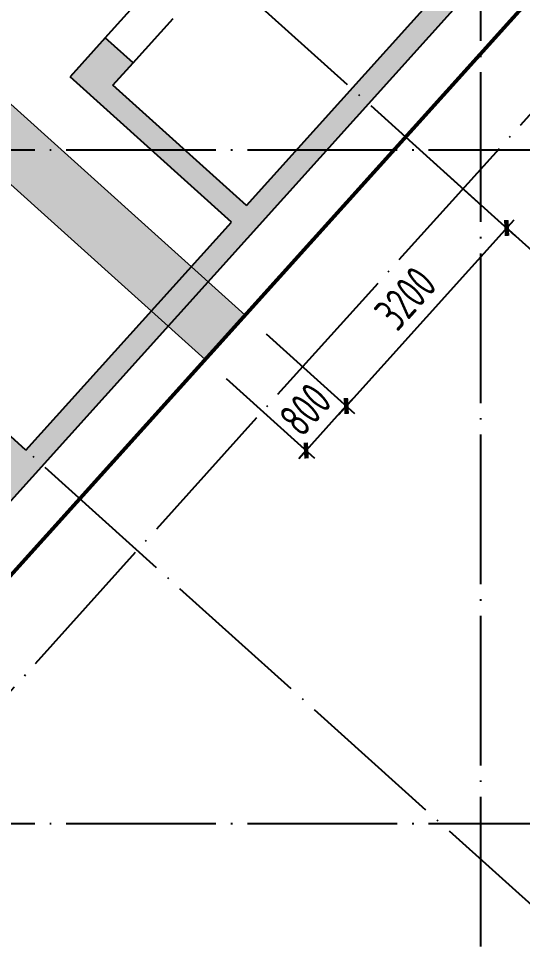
# Model space of a CAD drawing. Extents: x -502255 to 1362592, y -400300 to 332622.
# Drawn here: x -413065 to -406336, y -211414 to -199070 of the extents above; entities that cross this region are included whole.
import ezdxf

# ---------------------------------------------------------------- set-up
doc = ezdxf.new("R2010")
doc.units = 0
doc.header["$LTSCALE"] = 1000
doc.header["$MEASUREMENT"] = 0
doc.linetypes.add('DOTE', pattern=[2.42, 2, -0.2, 0.02, -0.2])
for name, color, linetype in [('DIM', 3, 'Continuous'), ('HATCH', 253, 'Continuous'), ('RF-QT', 30, 'Continuous'), ('S-DOTE', 8, 'DOTE'), ('S-基础-筏板边线', 6, 'Continuous')]:
    doc.layers.add(name, color=color, linetype=linetype)
doc.layers.add('S-后浇带', color=127, linetype='Continuous', lineweight=18)
doc.styles.get("Standard").update_dxf_attribs({"font": 'tssdeng2.shx', "width": 0.7, "bigfont": '@@hztxt.shx'})
doc.dimstyles.new('TSSD_150_150', dxfattribs={"dimtxt": 450, "dimasz": 150, "dimexe": 150, "dimexo": 375, "dimgap": 150, "dimtad": 1, "dimdec": 0, "dimzin": 0, "dimdsep": 46, "dimtxsty": 'Standard', "dimblk": 'ARCHTICK', "dimcen": 0, "dimdle": 150, "dimclrt": 7, "dimadec": 0, "dimazin": 0, "dimtfac": 1, "dimtdec": 0, "dimtix": 1, "dimtmove": 2, "dimatfit": 3, "dimfxl": 1, "dimtolj": 1, "dimtzin": 0, "dimarcsym": 0})

# ---------------------------------------------------------------- blocks, each defined once
blk = doc.blocks.new('墙体')
at = {"layer": 'HATCH'}
blk.add_hatch(color=256, dxfattribs=at).paths.add_polyline_path([(431486, 212219, 0.034744), (432977, 212896), (432827, 213155, -0.039073), (431186, 212429), (431186, 211001), (430636, 211001), (430636, 210701), (431186, 210701), (431186, 207901), (428986, 207901), (428986, 209201), (428686, 209201), (428686, 207601), (431186, 207601), (431186, 205483), (424734, 200345), (424485, 200658), (424250, 200471), (424499, 200159), (422622, 198663), (422363, 198988), (422129, 198801), (422387, 198477), (421605, 197854), (419166, 200916), (419948, 201539), (420124, 201318), (420359, 201505), (420183, 201726), (422060, 203221), (422216, 203026), (422451, 203213), (422108, 203643), (418979, 201151), (416386, 204408), (416386, 207476), (418786, 207476), (418786, 209501), (418486, 209501), (418486, 207776), (416386, 207776), (416386, 209501), (416086, 209501), (416086, 204472), (415612, 204094), (415799, 203860), (416190, 204171), (418246, 201590), (417855, 201279), (418042, 201044), (418433, 201355), (419554, 199947), (419202, 199667), (419389, 199432), (419741, 199713), (421370, 197667), (416403, 193711), (414774, 195757), (418450, 198685), (418263, 198919), (417911, 198639), (417664, 198950), (417429, 198763), (417677, 198452), (412067, 193985), (410711, 195206), (411415, 195767), (411228, 196001), (410485, 195410), (409261, 196512), (409261, 198653), (412412, 201163), (412537, 201007), (412772, 201194), (412647, 201350), (414313, 202676), (415060, 201738), (415295, 201925), (414547, 202863), (414860, 203112), (414673, 203347), (408961, 198798), (408961, 196379), (410872, 194658), (410493, 194237), (410865, 193903), (411243, 194323), (412055, 193592), (412373, 193845), (413175, 193122), (413376, 193345), (412610, 194034), (414539, 195570), (416183, 193505), (414837, 192030), (413859, 192910), (413658, 192687), (414634, 191808), (414365, 191513), (412849, 189829), (409802, 192572), (409601, 192349), (412648, 189606), (411109, 187897), (410663, 188298), (410328, 187927), (410774, 187525), (409436, 186039), (407504, 187779), (408842, 189265), (409734, 188462), (410068, 188833), (408954, 189837), (407281, 187979), (403714, 191191), (400970, 188144), (401193, 187944), (402097, 188947), (403806, 187408), (403137, 186665), (403360, 186464), (404229, 187430), (403932, 187698), (404501, 188329), (404278, 188530), (403709, 187898), (402297, 189170), (403736, 190767), (405148, 189496), (404713, 189013), (404936, 188812), (405371, 189295), (409235, 185816), (405655, 181840), (402088, 185052), (402490, 185498), (402267, 185699), (401865, 185253), (400156, 186792), (400323, 186977), (400100, 187178), (399933, 186992), (398591, 188201), (389961, 188201), (389961, 193001), (386486, 193001), (386486, 192701), (389661, 192701), (389661, 187901), (396531, 187901), (393488, 184520), (396338, 181954), (394565, 179984), (395085, 179516), (395286, 179739), (394989, 180007), (396561, 181753), (396784, 181552), (396985, 181775), (393911, 184542), (396935, 187901), (398476, 187901), (400513, 186067), (398873, 184246), (400100, 183142), (398025, 180838), (397728, 181106), (397527, 180883), (398345, 180147), (398545, 180370), (398248, 180638), (400322, 182941), (402255, 181202), (402455, 181425), (402158, 181692), (402593, 182175), (402370, 182376), (401935, 181893), (400523, 183164), (401101, 183806), (400878, 184007), (400300, 183365), (399297, 184268), (400736, 185866), (401739, 184963), (401233, 184401), (401456, 184200), (401962, 184762), (403374, 183491), (402805, 182859), (403028, 182658), (403597, 183290), (405455, 181617), (398563, 173963), (396779, 175569), (397047, 175866), (396675, 176200), (396207, 175680), (398362, 173740), (395618, 170693), (392497, 173503), (392296, 173280), (395418, 170470), (389797, 164228), (387716, 166101), (388034, 166454), (387811, 166655), (387493, 166302), (386713, 167004), (386512, 166781), (389596, 164005), (383775, 157539), (383998, 157339), (414587, 191311), (416491, 193398), (431486, 205339)])
for p, q in [((396675, 176200, 150), (397210, 176795, 150)), ((397047, 175866, 150), (397582, 176460, 150))]:
    blk.add_line(p, q)
at = {"layer": 'RF-QT'}
for p, q in [((383998, 157339), (414588, 191312)), ((398563, 173963), (405455, 181617)), ((396675, 176200), (396207, 175680)), ((397047, 175866), (396675, 176200)), ((396779, 175569), (397047, 175866)), ((398362, 173740), (396207, 175680)), ((398563, 173963), (396779, 175569)), ((395618, 170693), (398362, 173740)), ((395618, 170693), (392497, 173503))]:
    blk.add_line(p, q, dxfattribs=at)
blk = doc.blocks.new('dsadasd')
at = {"layer": 'S-DOTE', "color": 8, "linetype": 'DOTE'}
for p, q in [((1078554.9, 259031.5), (1078554.9, 84926.2)), ((1043465.8, 92921.4), (1128100.9, 186918.1)), ((1073493, 135984), (1088407.8, 122554.6)), ((1154883.8, 132150.4), (1026054.9, 132150.4)), ((1069143.6, 131153.6), (1084058.5, 117724.2)), ((1154883.8, 123150.4), (1026054.9, 123150.4))]:
    blk.add_line(p, q, dxfattribs=at)
blk = doc.blocks.new('_ArchTick')
at = {"color": 0, "linetype": 'ByBlock', "const_width": 0.4}
blk.add_lwpolyline([(-0.5, -0.5), (0.5, 0.5)], dxfattribs=at)
blk = doc.blocks.new('*D2223')
at = {"layer": 'Defpoints', "color": 0, "transparency": 16777216}
for p in [(4902797, -241752), (4902262, -242346), (4904147, -242966)]:
    blk.add_point(p, dxfattribs=at)
at = {"layer": 'DIM', "color": 0, "lineweight": -2, "transparency": 16777216}
for p, q in [((4903076, -242003), (4904258, -243067)), ((4902541, -242597), (4903723, -243661)), ((4904147, -242966), (4904247, -242855)), ((4903611, -243561), (4904147, -242966)), ((4903611, -243561), (4903511, -243672))]:
    blk.add_line(p, q, dxfattribs=at)
at = {"layer": 'DIM', "color": 0, "lineweight": -2, "transparency": 16777216, "xscale": 150, "yscale": 150, "zscale": 150}
for p, rotation in [((4904147, -242966), 227.9999999999399), ((4903611, -243561), 47.99999999993992)]:
    blk.add_blockref('_ArchTick', p, dxfattribs=dict(at, rotation=rotation))
at = {"layer": 'DIM', "color": 7, "transparency": 16777216, "insert": (4903600, -243013), "char_height": 450, "attachment_point": 5, "rotation": 48}
blk.add_mtext('\\A1;800', dxfattribs=at)
blk = doc.blocks.new('*D2224')
at = {"layer": 'Defpoints', "color": 0, "transparency": 16777216}
for p in [(4904939, -239374), (4906288, -240588), (4902797, -241752)]:
    blk.add_point(p, dxfattribs=at)
at = {"layer": 'DIM', "color": 0, "lineweight": -2, "transparency": 16777216}
for p, q in [((4905217, -239624), (4906399, -240689)), ((4904046, -243078), (4906388, -240477)), ((4903076, -242003), (4904258, -243067))]:
    blk.add_line(p, q, dxfattribs=at)
at = {"layer": 'DIM', "color": 0, "lineweight": -2, "transparency": 16777216, "xscale": 150, "yscale": 150, "zscale": 150}
for p, rotation in [((4906288, -240588), 47.99999998325966), ((4904147, -242966), 227.9999999832596)]:
    blk.add_blockref('_ArchTick', p, dxfattribs=dict(at, rotation=rotation))
at = {"layer": 'DIM', "color": 7, "transparency": 16777216, "insert": (4904938, -241526), "char_height": 450, "attachment_point": 5, "rotation": 48}
blk.add_mtext('\\A1;3200', dxfattribs=at)
blk = doc.blocks.new('qewqeqwewqe')
at = {"layer": 'HATCH'}
h = blk.add_hatch(dxfattribs=at)
h.set_pattern_fill('HONEY', color=8, scale=2000, style=0)
h.set_pattern_definition([(0, (5312835.33, -38719.35), (375, 216.50635), [250, -500]), (120, (5312835.33, -38719.35), (-375, 216.50635), [250, -500]), (60, (5312835.33, -38719.35), (8e-07, 433.0127), [-500, 250])])
h.paths.add_polyline_path([(4893436.3, -234399.3), (4902262.1, -242346.1), (4902797.4, -241751.6), (4893743.4, -233599.3), (4823112.7, -233599.3), (4823112.7, -234399.3)])
at = {"layer": 'S-后浇带'}
for p, q in [((4893743.4, -233599.3), (4902797.4, -241751.6)), ((4893436.3, -234399.3), (4902262.1, -242346.1)), ((4902262.1, -242346.1), (4902797.4, -241751.6))]:
    blk.add_line(p, q, dxfattribs=at)
at = {"layer": 'DIM'}
dim = blk.add_linear_dim(base=(4906287.8, -240588.3), p1=(4902797.4, -241751.6), p2=(4904938.7, -239373.5), angle=228, dimstyle='TSSD_150_150', dxfattribs=at)
dim.commit()
dim.dimension.update_dxf_attribs({"geometry": '*D2224', "text_midpoint": (4904938.5, -241526.4)})
dim = blk.add_aligned_dim(p1=(4902262.1, -242346.1), p2=(4902797.4, -241751.6), distance=-1815.4, dimstyle='TSSD_150_150', dxfattribs=at)
dim.commit()
dim.dimension.update_dxf_attribs({"geometry": '*D2223', "text_midpoint": (4903600.2, -243012.7)})

msp = doc.modelspace()

# ---------------------------------------------------------------- linework, layer by layer
at = {"layer": 'S-基础-筏板边线', "const_width": 50}
msp.add_lwpolyline([(-489722.6, -80179.6), (-367147.6, -80179.6), (-367147.6, -146355.8), (-366505.3, -145918), (-361211.3, -153685.3), (-374247.5, -162570.5), (-376447.6, -163696.4), (-376447.6, -170505), (-391653.9, -182614.8), (-441991.5, -238520.4)], dxfattribs=at)

# ---------------------------------------------------------------- block references
msp.add_blockref('墙体', (-808583.2, -375530.3))
at = {"layer": 'HATCH'}
msp.add_blockref('qewqeqwewqe', (-5312835.3, 38719.4), dxfattribs=at)
at = {"layer": 'S-DOTE'}
msp.add_blockref('dsadasd', (-1485452.6, -332979.9), dxfattribs=at)

doc.saveas('drawing.dxf')
